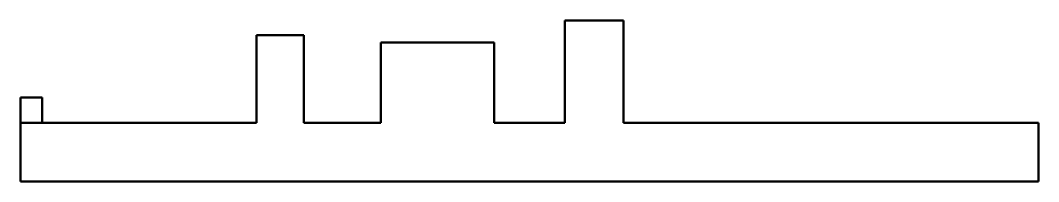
# Model space of a CAD drawing. Header units: millimetres. Extents: x 39 to 398, y 63 to 260.
# Drawn here: x 38.6 to 177.7, y 63.1 to 85.1 of the extents above.
import ezdxf

# ---------------------------------------------------------------- set-up
doc = ezdxf.new("R2010")
doc.units = ezdxf.units.MM
doc.header["$LTSCALE"] = 1.428571
doc.layers.add('Visible (ISO)', color=7, linetype='Continuous', lineweight=50)

msp = doc.modelspace()

# ---------------------------------------------------------------- linework, layer by layer
at = {"layer": 'Visible (ISO)'}
for p, q in [((120.99, 85.11), (112.99, 85.11)), ((112.99, 85.11), (112.99, 71.11)), ((120.99, 71.11), (120.99, 85.11)), ((70.84, 83.11), (70.84, 71.11)), ((77.34, 83.11), (70.84, 83.11)), ((77.34, 71.11), (77.34, 83.11)), ((103.34, 82.11), (87.84, 82.11)), ((87.84, 82.11), (87.84, 71.11)), ((103.34, 71.11), (103.34, 82.11)), ((38.59, 74.61), (41.59, 74.61)), ((38.59, 74.61), (38.59, 71.11)), ((41.59, 74.61), (41.59, 71.11)), ((42.59, 71.11), (38.59, 71.11)), ((38.59, 63.11), (38.59, 71.11)), ((42.59, 71.11), (70.84, 71.11)), ((77.34, 71.11), (87.84, 71.11)), ((103.34, 71.11), (112.99, 71.11)), ((120.99, 71.11), (173.74, 71.11)), ((177.74, 71.11), (173.74, 71.11)), ((177.74, 63.11), (177.74, 71.11)), ((38.59, 63.11), (42.59, 63.11)), ((173.74, 63.11), (42.59, 63.11)), ((173.74, 63.11), (177.74, 63.11))]:
    msp.add_line(p, q, dxfattribs=at)

doc.saveas('drawing.dxf')
